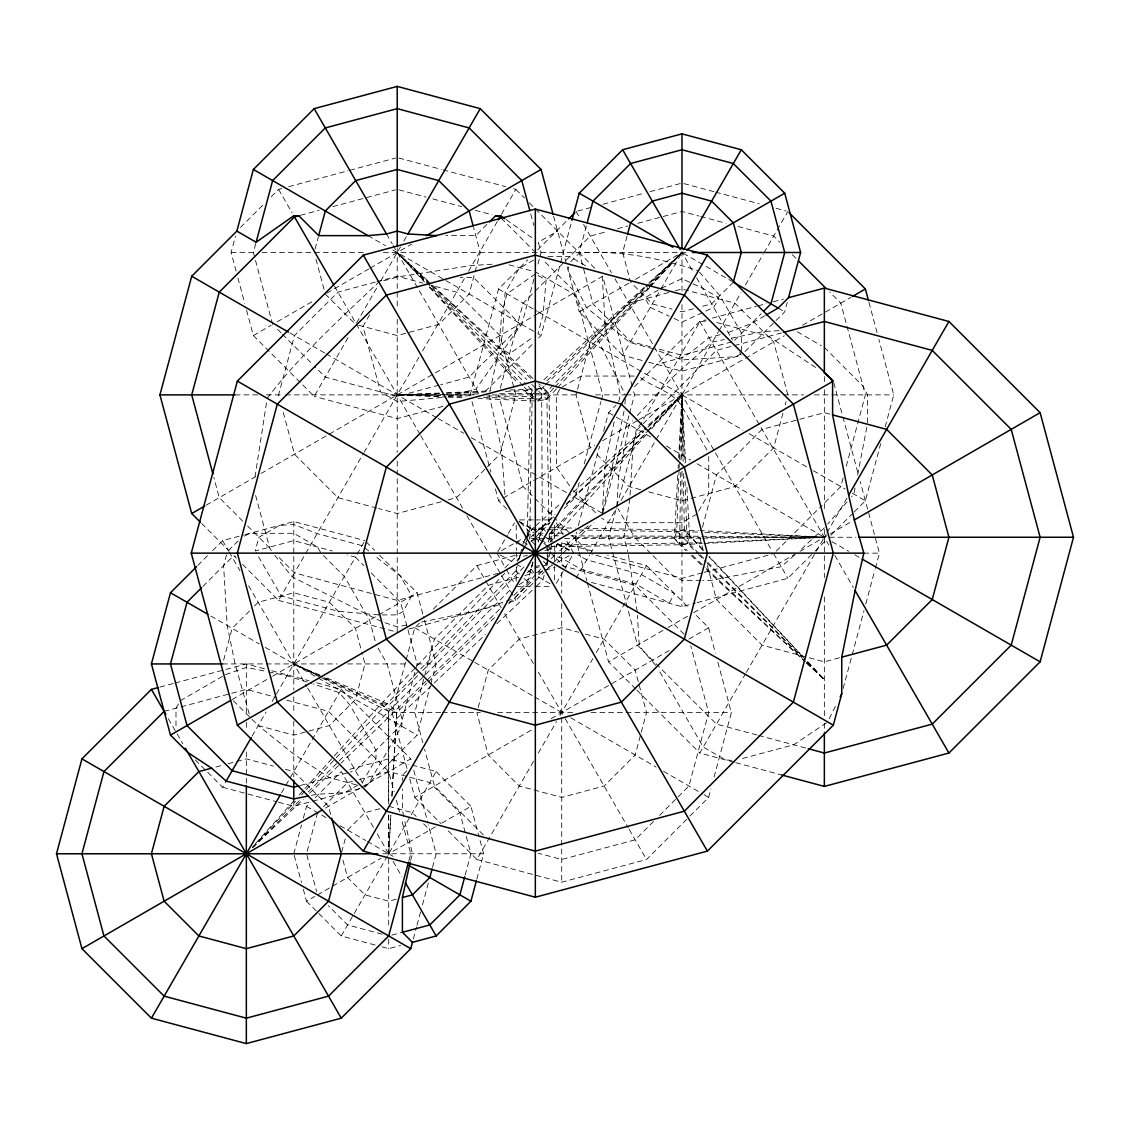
<?xml version="1.0" encoding="UTF-8"?>
<svg xmlns="http://www.w3.org/2000/svg" width="1130" height="1130" viewBox="0 0 1130 1130"><rect width="100%" height="100%" fill="white"/><g stroke="black" fill="none" stroke-linecap="round" stroke-linejoin="round"><path stroke-width="0.75" stroke-dasharray="5 3.75" d="M516.198 581.216L516.339 565.805M554.35 538.756L554.477 525.055M547.259 558.785L547.188 563.912L548.544 551.906M547.273 557.09L547.344 551.963M547.372 550.254L547.428 545.14L646.869 434.075M680.74 472.467L679.61 544.773L686.009 550.734M680.938 460.122L681.969 394.879L644.086 428.793M527.498 538.318L529.871 529.462L532.258 390.5L527.357 385.471M527.23 534.561L530.281 396.531L532.258 390.5L504.206 391.404M679.059 469.995L676.701 531.128L674.426 538.346L679.61 544.773L702.281 543.601M679.13 468.244L679.398 461.266M679.469 459.514L681.969 394.879L644.75 429.923M677.732 475.363L674.426 538.346L687.238 550.423M678.113 468.357L678.297 464.868M678.664 457.862L681.969 394.879L645.089 429.88M377.279 833.982L388.706 853.772L390.825 815.295L388.706 853.772L435.827 826.567M391.884 796.057L396.757 712.465L426.914 683.198M391.983 796.198L396.757 712.465L389.384 704.583L326.189 677.718M602.276 513.274L605.299 462.862L614.777 418.849M616.895 506.198L618.689 476.253L629.269 424.626L632.715 420.756M624.961 404.088L625.271 398.904M630.074 495.053L633.012 446.011L636.529 428.821L640.936 423.736L699.866 321.669L706.815 320.892M551.468 543.05L550.988 549.731L546.284 567.302M551.595 541.383L551.963 529.476M324.028 677.661L381.304 703.665L388.706 711.392L388.452 800.944M255.013 476.987L266.652 401.729M629.862 498.556L623.873 537.259L627.701 551.553M857.614 475.109L867.077 425.911M624.057 410.953L602.389 513.331L572.161 495.886M855.057 487.991L853.814 494.093L851.54 496.72M489.798 391.531L502.596 334.042L505.068 292.741L519.094 268.46L533.77 259.985M618.746 401.729L620.342 394.879L605.299 326.895L602.276 276.497L601.315 274.83M552.259 517.964L542.089 527.625L539.137 538.954L542.697 542.188M236.114 271.144L231.113 252.499L235.52 236.043M272.641 324.437L253.374 252.499L256.115 242.23M226.551 554.703L223.599 565.692L227.187 625.483L235.068 663.932L249.363 714.414M315.072 249.123L318.236 237.314M293.786 853.772L301.512 824.957M303.334 818.177L306.513 806.312L310.227 802.583M317.516 812.668L306.513 853.772L316.64 891.584M341.698 852.077L345.794 836.822M470.179 394.879L498.556 288.983L527.767 259.787M407.04 768.555L392.039 712.564L405.684 661.657M406.136 659.962L414.767 627.729L419.739 622.757M371.304 573.009L400.571 602.276L417.097 663.932L400.571 725.587L355.442 770.716L350.441 772.058M500.322 388.282L523.134 303.179L590.27 236.043L607.248 231.495M533.967 278.983L521.792 324.437L469.148 377.081L440.714 384.709M537.979 264.039L541.072 252.499L538.318 242.23L557.584 231.099M307.685 687.986L364.976 787.229L417.097 735.122L430.262 685.966M430.714 684.272L436.166 663.932L423.453 616.471M538.586 338.04L541.072 335.554L560.141 264.363M560.593 262.669L571.498 222.003M408.933 860.481L410.741 853.772L401.291 818.544M410.628 860.552L412.436 853.772L404.06 818.261M586.329 225.986L579.224 252.499L582.769 265.762M413.354 938.917L416.546 926.995M416.998 925.286L420.657 911.67M422.479 904.862L428.411 882.714M432.522 867.388L436.166 853.772L428.411 824.815M478.23 707.479L488.245 670.147L519.292 639.1L561.709 627.729L578.673 632.277M336.288 757.707L380.655 710.304L515.887 570.721L517.173 565.904M518.84 559.689L520.167 554.774M520.309 554.209L523.713 541.51L516.354 542.174L516.354 550.607M534.363 527.032L531.764 529.363L529.264 538.685L535.987 545.719M513.811 595.383L527.639 581.865L532.781 562.669M538.304 542.075L539.589 537.259L537.894 534.843M627.065 236.029L622.644 252.499L630.596 282.161L652.307 303.885L672.082 309.182M548.262 542.033L549.929 535.832L681.969 394.879L685.599 462.905M544.137 575.283L542.838 580.156L535.182 587.416M465.179 875.143L470.913 853.772L465.617 834.039M592.247 551.087L561.709 542.894L556.991 544.166L553.813 556.017L561.709 558.135L581.216 569.393L635.893 584.055L669.087 603.208L674.582 593.674L641.402 574.52L586.71 559.873L577.882 554.774M579.252 482.468L575.184 497.638L561.624 511.198M584.21 463.936L600.92 401.616M601.372 399.935L602.714 394.879L575.184 292.133L543.12 260.07M476.818 879.197L483.626 853.772L479.544 838.517M578.8 550.72L575.184 537.259L576.54 532.202M578.348 525.464L599.55 446.35M603.604 431.194L608.562 412.676L615.991 405.246M602.714 513.529L629.085 415.134M629.537 413.439L634.509 394.879L632.687 388.099M703.369 550.72L699.767 537.259L700.671 533.883M702.479 527.159L716.462 474.967L762.058 429.372L824.349 412.676L830.974 414.456M776.028 320.51L784.714 311.824L787.243 302.416M782.977 413.086L773.669 447.833L734.91 486.592L681.969 500.774L647.222 491.465M785.195 404.808L786.085 401.503M690.006 816.03L708.637 797.399L710.911 788.909M714.089 777.03L731.364 712.564L717.734 661.657M843.079 478.089L840.805 486.592L823.403 503.994M846.271 466.21L865.382 394.879L840.805 303.179L829.618 291.992M854.308 511.848L865.382 500.774L880.694 443.624M885.2 426.815L893.745 394.879L878.886 339.41M843.135 688.537L851.752 656.375M852.204 654.694L863.998 610.68M865.806 603.914L874.874 570.057M875.326 568.362L879.408 553.135L860.241 481.592M532.866 562.401L531.538 567.317L527.978 564.082M532.936 562.203L531.538 567.317L539.363 565.607M519.687 556.539L521.707 551.977M522.385 550.451L527.103 539.801M517.596 561.412L519.461 557.387L527.399 555.268M544.872 550.578L551.214 548.883L552.457 546.2M526.326 536.623L523.487 542.358L525.323 539.476M527.032 535.196L529.871 529.462M829.208 718.751L836.271 704.611M521.283 553.559L523.67 549.095M524.475 547.612L526.863 543.149M246.552 310.129L253.374 335.554L314.168 396.362L349.608 334.96M356.557 322.926L377.321 286.964M380.782 280.974L400.514 246.806M403.805 241.1L407.916 233.966M369.651 314.832L362.984 326.386L380.542 391.884L397.223 401.517L441.887 397.534M242.597 564.393L278.573 600.383L363.196 453.808M364.072 452.297L419.032 357.108M422.521 351.063L465.221 277.09M468.526 271.37L499.107 218.415M501.48 214.276L515.859 189.374L512.469 188.47M195.306 759.939L222.61 787.229L226.155 781.07M252.117 736.11L266.03 711.999M272.104 701.49L355.442 557.147L347.108 554.915M357.108 554.279L364.256 541.877M281.483 792.879L341.246 689.371L315.821 682.548M362.292 782.582L375.993 758.852L375.993 750.165L349.933 705.035L339.297 692.747L313.208 683.918M497.85 551.624L507.441 535.013M508.316 533.501L514.418 522.936M642.179 360.484L622.644 355.258L660.019 290.523M660.88 289.04L681.969 252.499L731.83 281.299M375.146 945.047L341.246 935.965L436.166 771.564L412.436 765.208M556.257 583.334L564.11 569.746M564.986 568.235L573.701 553.135L564.986 538.035M576.074 578.292L589.549 554.943M590.27 553.714L616.698 507.949M621.09 500.322L718.539 331.556M719.033 330.68L741.082 292.501M745.489 284.873L763.103 254.349M763.979 252.823L787.864 211.465M448.313 830.931L476.874 859.492L534.01 760.547M538.332 753.046L556.511 721.562M559.971 715.558L592.869 658.592M596.329 652.589L646.544 565.636L607.516 555.169M698.594 511.156L708.736 493.598L708.736 456.548M734.119 762.241L699.767 753.032L745.39 674.003M746.266 672.477L826.101 534.207M826.976 532.682L846.963 498.076M526.241 538.035L531.764 529.363L536.92 528.501M267.189 398.311C299.648 355.413 339.946 319.027 378.832 282.062L399.031 276.723L471.945 265.437L495.703 264.01M846.992 501.974L827.739 523.995M535.337 574.845L514.687 598.349L478.527 610.384L421.561 622.051M637.306 415.572L672.096 377.787L711.716 342.178L724.358 339.579M651.558 428.849L681.969 394.879L684.385 463.018M255.719 843.319L294.45 800.252M299.153 795.026L303.843 789.813M305.015 788.5L333.195 757.171M334.367 755.871L381.304 703.665L504.799 573.221M556.483 388.875L546.92 399.271L537.555 401.108L477.905 398.466M557.683 387.576L649.708 287.571M650.894 286.271L681.969 252.499L693.693 272.824M538.643 571.272L540.86 568.899M824.349 527.851L799.517 550.818M252.329 847.359L295.509 801.255M301.498 794.842L305.1 791M306.301 789.729L335.087 758.979M553.742 388.113L548.912 393.226L546.92 399.271L548.968 523.981M554.957 386.827L648.097 288.32M649.312 287.048L681.969 252.499L632.066 281.314M516.904 560.423L519.334 557.867M549.279 534.109L646.671 431.928M647.886 430.643L681.969 394.879L683.127 461.436M537.555 401.108L647.702 287.769M648.917 286.512L681.969 252.499L645.837 285.819M417.676 675.655L389.384 704.583L381.304 703.665M422.592 670.627L525.916 564.972M240.535 227.427L263.841 204.106M271.214 196.747L278.573 189.374L281.963 188.47M486.931 224.446L475.744 235.633L445.813 235.633M197.792 565.452L207.708 555.522M212.68 550.564L222.61 540.634L243.529 535.027M228.401 550.663L239.165 539.9M537.682 249.871L567.401 220.138M202.863 586.428L232.144 557.147L235.478 556.257M570.805 261.567L579.351 253.007C619.791 250.196 660.075 258.05 698.34 270.819M249.518 610.963L232.144 628.337L222.61 663.932L337.192 663.932M254.476 606.005L258.205 602.276L293.786 592.741L329.381 602.276L355.442 628.337L361.346 650.372M485.236 391.39L533.628 342.997M733.342 282.161L711.632 303.885L700.091 306.964M634.552 386.686L699.767 321.485L705.629 319.903M433.397 609.098L476.874 565.636L516.071 555.127M504.898 567.924L517.328 555.494M522.159 550.649L524.631 548.191M530.789 542.019L534.49 538.318M535.733 537.089L549.448 523.374M734.514 340.314L761.097 313.73M745.009 351.529L774.799 321.753M252.527 847.571L300.806 799.291M308.236 791.862L337.955 762.157M339.184 760.914L511.269 588.829M527.371 572.726L531.086 569.011L540.606 566.469M545.324 564.251L547.584 561.991M315.199 797.625L341.246 771.564L373.762 827.895M509.079 602.205L515.859 600.383L534.434 581.809M535.677 580.566L544.349 571.893M545.592 570.664L551.779 564.463M553.022 563.234L561.681 554.562M562.924 553.319L593.886 522.357M323.533 806.651L347.602 782.582L352.546 781.254M347.602 830.042L364.976 812.668L380.231 808.572M406.871 770.773L402.407 775.237L402.407 780.449M776.155 551.228L822.16 505.237M697.097 602.615L787.864 578.292L813.699 552.457M814.928 551.214L826.002 540.14M830.931 535.225L853.079 513.077M653.507 821.482L635.173 839.816L561.709 859.492L538.332 853.235M659.623 815.366L688.947 786.028L708.637 712.564L690.741 645.781M476.874 859.492L561.709 882.219L646.544 859.492L688.763 817.273M425.77 681.348L341.232 762.976M427.027 680.119L499.969 608.886M544.166 386.192L541.637 388.649L535.394 389.878M545.437 384.963L645.301 288.079M646.572 286.851L681.969 252.499L646.275 286.399M428.171 681.969L497.285 614.875M508.585 603.9L533.713 579.506M538.742 574.633L542.513 570.961M252.654 847.712L303.264 799.291M309.592 793.246L339.961 764.191M534.109 392.901L530.281 396.531L486.507 395.994M535.38 391.7L541.75 385.641M546.849 380.796L645.004 287.599M566.243 504.7L643.818 431.081M396.107 719.118L485.42 634.537M496.903 623.661L533.911 588.617M534.391 533.854L529.264 538.685L544.999 538.643M535.677 532.64L554.929 514.517M566.469 503.641L643.464 431.137M551.101 558.658L554.675 555.339M543.883 379.793L644.538 287.006M535.677 525.86L560.494 503.641M573.56 491.945L642.786 429.965M559.647 550.847L588.236 525.733M826.538 722.776L793.641 744.811L740.023 759.176M535.323 273.94L506.989 293.856L501.875 312.925L498.796 347.433L509.602 353.676L533.685 336.74M538.29 529.476L554.519 519.913M519.108 584.62L533.869 575.919M253.374 335.554L271.158 325.285M277.147 321.824L314.762 300.114M326.796 293.164L368.747 268.94M370.245 268.078L411.843 244.066M206.211 505.166L255.352 476.789M261.087 473.484L537.372 313.956M537.908 313.646L602.714 276.228L632.235 386.404M622.644 355.258L579.224 311.824L630.596 282.161M658.479 289.93L645.724 297.289L645.315 298.814L650.273 307.402L669.285 316.231M764.713 315.807L751.252 323.576L728.172 332.531M740.574 354.015L735.969 356.685L681.969 359.919L654.892 349.41M507.017 509.235L498.556 500.774L594.846 445.178M602.488 440.771L638.069 420.219M639.17 419.583L784.347 335.765M802.667 325.2L850.918 297.331M222.469 676.376L180.334 700.685L175.998 708.213L175.998 728.553M232.144 699.527L271.355 676.884M272.613 676.164L417.097 592.741L423.001 614.777M516.354 542.174L523.656 537.965M525.111 537.117L533.883 532.061M538.261 573.376L542.64 570.834M548.488 567.472L554.322 564.096L554.477 581.216M696.913 514.079L681.969 522.71L608.166 522.71L601.683 518.147M357.956 785.082L344.918 792.61L316.541 794.305L310.044 795.647M325.482 808.063L360.131 788.062M361.628 787.2L410.741 758.852L411.588 762.03M364.312 786.07L368.663 783.542L401.743 726.251L402.125 719.768L387.166 663.932L377.081 646.445M635.682 688.947L608.562 661.827L666.446 628.421M667.957 627.545L687.662 616.175M693.679 612.7L796.947 553.079L781.183 566.723L711.307 580.326L702.676 580.326M800.026 551.299L851.695 521.467M409.766 778.725L414.767 797.399L533.219 729.005M551.214 718.624L669.525 650.315M688.947 639.1L708.637 627.729L694.046 613.138M303.334 889.352L306.513 901.217L314.762 896.457M317.516 894.861L381.093 858.164M441.844 823.092L470.913 806.312L479.078 836.822M501.452 550.607L513.373 543.855M557.302 562.415L573.701 553.135M244.348 536.1L249.97 533.303L293.786 533.303L317.488 546.977L321.033 553.135M661.304 288.291L681.969 278.7L702.634 288.291L718.214 297.289L718.624 298.814L713.666 307.402L681.969 322.121L670.881 316.965M225.477 674.638L246.34 667.406L266.849 671.517M288.743 186.662L348.068 170.757M349.763 170.305L395.528 158.045M300.509 215.293L319.169 210.293M332.743 206.649L395.528 189.84M577.755 211.028L592.883 206.974M602.968 204.262L643.309 193.456M650.033 191.648L681.969 183.102L713.906 191.648M375.188 282.133L337.898 292.133L294.464 335.554L278.573 394.879L279.477 398.269M376.883 281.681L397.223 276.228L422.719 283.065M617.432 228.769L627.63 226.028M637.814 223.302L681.969 211.465L698.947 216.028M668.734 292.529L629.029 303.179L590.27 341.938L576.074 394.879L590.27 447.833M675.302 290.777L681.969 288.983L734.91 303.179L773.669 341.938L787.864 394.879M693.509 308.744L681.969 311.824L678.678 310.948M439.033 385.146L397.223 396.362L325.299 377.081L314.267 366.064M712.394 318.095L756.366 306.315M758.06 305.863L766.521 303.589M773.287 301.781L783.429 299.069M448.554 396.362L476.027 388.988L520.478 325.751L518.67 322.629L473.569 277.528L460.221 277.528M442.988 406.348L397.223 418.609L314.168 396.362M720.22 334.664L709.103 337.644L689.809 353.153L681.969 357.673L656.827 364.411M731.675 341.938L681.969 355.258L657.109 348.591M781.593 332.94L716.462 350.385L637.475 429.372L608.562 537.259L637.475 645.145L716.462 724.118L756.916 734.966M245.139 534.589L293.786 521.552L364.976 540.634M441.293 501.72L397.223 513.529L378.578 508.528M448.073 499.898L456.548 497.638L499.969 454.204L515.859 394.879L499.969 335.554L456.548 292.133L431.123 285.311M534.829 538.53L539.589 537.259M498.288 573.306L397.223 600.383L294.464 572.854L277.147 555.536M542.202 566.031L549.9 564.491M518.289 577.261L488.245 585.312L434.457 639.1L414.767 712.564L422.832 742.622M524.97 575.467L533.318 573.235M534.984 572.783L543.332 570.551M545.013 570.099L555.028 567.415M159.895 687.096L173.455 683.466M175.15 683L246.34 663.932L264.971 668.932M409.074 629L502.285 604.013M164.133 711.392L246.34 689.371L274.858 697.012M702.352 572.825L681.969 578.292L591.965 554.166M704.047 572.373L771.974 554.166M591.301 582.374L681.969 606.669L695.416 603.067M215.83 767.03L222.61 765.208M228.133 763.725L246.34 758.852L273.446 766.112M349.721 769.29L388.706 758.852L409.046 764.304M300.453 785.449L348.774 772.496M359.114 779.488L388.706 771.564L429.81 782.582L459.896 812.668L465.179 832.4M839.491 657.773L824.349 661.827L762.058 645.145L716.462 599.55L706.985 564.195M278.531 802.215L293.786 806.312L310.835 801.735M312.544 801.283L359.962 788.571M396.319 899.183L388.706 901.217L364.976 894.861L347.602 877.502L342.616 858.856M391.757 935.146L402.407 932.292M381.926 946.869L388.706 948.677L400.571 945.499M531.312 540.663L539.137 538.954L542.329 526.82L541.637 388.649L537.809 385.033M731.138 338.195L763.343 331.599L779.192 330.652M406.645 625.017L397.223 626.839L381.658 621.641L292.133 576.879L273.05 553.135M538.643 528.204L547.358 527.696M704.018 543.502L824.349 537.259L696.716 463.568M701.306 542.753L554.42 545.056M708.341 542.442L824.349 537.259L700.077 530.591M439.485 393.056L397.223 394.879L446.336 397.068M446.534 392.746L490.561 390.853M509.941 390.02L541.637 388.649L548.912 393.226L551.723 518.995M439.316 393.508L397.223 394.879L441.251 396.164M446.322 393.282L484.911 392.025M551.172 546.68L679.61 544.773L687.238 543.375L697.21 553.29M444.839 394.356L397.223 394.879L440.983 395.429M446.604 394.342L480.123 393.975M499.517 393.763L548.912 393.226L538.629 383.677M700.883 538.148L564.237 538.6M702.648 538.148L824.349 537.259L701.306 532.159M546.75 538.643L555.494 538.615M231.113 252.499L253.374 252.499M262.047 252.499L366.078 252.499M383.381 252.499L687.21 252.499M547.994 256.595L569.718 256.595L587.769 267.019M634.255 376.05L581.117 376.05L560.635 387.873L556.596 394.879L556.596 467.269L570.198 486.62M235.139 394.879L257.725 394.879M266.412 394.879L283.814 394.879M285.551 394.879L441.364 394.879M442.579 394.879L475.32 394.879M492.2 394.879L578.405 394.879M595.496 394.879L625.384 394.879L576.554 297.218L572.825 293.489L535.337 271.85M626.147 394.879L803.713 394.879M814.292 394.879L893.745 394.879M519.645 519.913L533.6 519.913M535.337 519.913L551.03 519.913M539.646 533.176L542.993 533.176M549.674 533.176L564.703 533.176M575.184 537.259L699.767 537.259M706.744 537.259L855.933 537.259M863.843 553.135L879.408 553.135M700.953 580.326L681.969 580.326L673.212 575.947L651.996 554.731M516.156 586.357L533.6 586.357M535.337 586.357L552.782 586.357M382.081 614.904L397.223 614.904L403.057 611.528L411.744 595.835L400.204 575.848L374.242 555.423M347.616 663.932L408.41 663.932M417.097 663.932L436.166 663.932M392.039 712.564L440.644 712.564M442.367 712.564L480.335 712.564M497.652 712.564L573.828 712.564M591.131 712.564L731.364 712.564M382.943 853.772L483.626 853.772M558.644 535.846L549.929 535.832L550.451 542.781M570.862 535.874L700.021 536.256M701.772 536.27L824.349 537.259M531.764 529.363L536.99 529.433M538.742 529.447L550.96 529.603M552.711 529.631L568.432 529.815M578.899 529.942L699.541 532.075M447.989 395.514L470.758 395.797M549.109 527.724L575.452 528.12M584.224 528.247L698.326 530.493M448.299 396.376L465.913 396.898M483.513 397.407L546.92 399.271L538.12 390.641M448.087 397.139L463.879 397.845M731.873 760.335L725.601 759.953L703.227 747.029L658.578 669.695M378.72 614.904L338.407 611.302L281.158 595.906L256.086 552.471M321.796 677.929L388.706 711.392L396.757 712.465L323.886 678.113M268.559 671.856L286.935 675.797L311.569 683.368M715.587 192.1L759.289 203.81M776.098 208.315L786.183 211.028M700.642 216.48L726.124 223.302M738.017 226.494L773.669 236.043L779.884 242.258M398.918 158.045L441.293 169.401M442.988 169.853L505.689 186.662M398.918 189.84L426.067 197.114M432.847 198.922L461.69 206.649M475.264 210.293L492.228 214.841M509.107 264.815L533.699 271.412M716.731 322.516L768.598 336.415L818.473 369.355M650.485 346.825L630.596 341.486L592.982 303.885L583.221 267.415M653.31 348.803L629.975 342.545L586.512 307.614L568.362 271.299L568.362 266.92M648.691 362.236L681.969 371.149L741.294 355.258L739.698 352.504M358.606 325.214L397.223 335.554L438.751 324.437L469.148 294.026L480.264 252.499L473.541 227.413M640.611 489.686L629.029 486.592L596.047 453.61M556.991 544.166L561.709 545.423L570.537 550.522M376.883 508.076L337.898 497.638L294.464 454.204L282.655 410.134M362.08 545.649L317.135 533.6L293.786 524.546L279.435 525.408L258.883 537.273L255.211 550.974L293.786 540.634L332.333 550.96M585.453 634.1L604.126 639.1L635.173 670.147L646.544 712.564L635.173 754.981L604.126 786.028L561.709 797.399L519.292 786.028L488.245 754.981L476.874 712.564M278.573 600.383L397.223 632.179L397.223 461.181M758.597 735.418L806.566 748.272M735.828 762.694L781.791 775.01M271.751 670.74L309.041 680.74M286.596 700.148L328.533 711.392L388.706 771.564L394.102 791.692M356.36 784.884L329.452 777.68L293.786 754.134L258.219 725.531M285.311 769.29L293.786 771.564L328.533 806.312L331.26 816.481M388.706 806.312L412.436 812.668L416.165 816.383M222.61 787.229L276.836 801.763M382.138 934.199L347.602 924.947L328.35 905.695M319.719 674.963L293.786 663.932L320.242 677.153M322.431 676.941L293.786 663.932L317.558 675.133M557.302 543.855L569.223 550.607M499.954 554.816L513.373 562.415M778.16 308.038L784.714 311.824M797.257 331.796L821.341 345.695M538.035 275.494L546.129 280.169L543.05 314.677L537.937 333.746L541.072 335.554M498.556 288.983L537.357 311.386M538.389 311.979L743.102 430.177M749.218 433.708L807.244 467.213M813.346 470.73L845.141 489.092M852.373 493.259L865.382 500.774M640.47 377.731C653.818 387.675 673 391.573 681.969 406.659L707.874 451.534M367.985 235.633L385.528 245.747M392.83 249.97L536.623 332.983M608.562 412.676L651.148 437.254M666.333 446.025L690.642 460.065M831.92 541.637L848.658 551.299M854.661 554.759L860.806 558.305M289.958 332.954L324.847 353.097M326.203 353.874L436.505 417.563M438.016 418.439L463.71 433.27M471.252 437.635L570.678 495.025M519.094 521.311L536.708 531.481M538.261 532.908L542.64 535.436M544.095 536.27L552.867 541.327M516.354 564.096L522.201 567.472M528.035 570.834L533.883 574.21M414.767 627.729L473.3 661.516M474.798 662.378L533.219 696.108M534.716 696.984L564.703 714.287M570.707 717.762L656.092 767.058M663.55 771.366L702.577 793.896M704.089 794.771L708.637 797.399M210.816 616.034L259.208 643.959M265.225 647.434L417.097 735.122M306.513 806.312L326.542 817.88M340.088 825.691L365.88 840.579M367.391 841.455L393.113 856.314M519.108 521.65L533.869 530.351M538.29 576.794L551.567 584.62M534.645 399.286L530.281 396.531L521.961 387.534M506.226 219.672L534.123 239.292M364.792 547.81L368.846 551.073M543.883 543.262L547.428 546.496M548.615 547.57L550.988 549.731L550.593 544.519M428.072 281.13L397.223 252.499L424.541 282.076M433.214 285.89L533.487 378.917M691.136 555.508L701.377 565.057M706.504 569.831L805.125 661.728M806.41 662.929L824.349 679.624L806.396 660.414L824.349 679.624L806.41 662.731M430.445 283.828L397.223 252.499L425.05 281.977M431.731 285.028L532.696 380.217M692.365 555.254L705.177 567.331M706.462 568.531L805.125 661.516M515.887 570.721L519.419 574.068M524.108 578.532L527.639 581.865M429.923 284.576L397.223 252.499L526.128 384.228M431.18 285.805L526.792 379.539M531.82 384.468L536.863 389.398M698.467 554.533L705.939 561.963M707.182 563.192L801.905 657.335M806.891 662.293L824.349 679.624L806.975 662.166M792.328 254.688L796.057 258.417M824.349 347.433L863.038 386.121L867.416 394.879L867.416 424.216M515.859 189.374L524.461 197.976M529.363 202.877L534.278 207.793M535.493 209.008L595.242 268.756M501.212 218.147L534.49 251.439M650.753 553.474L634.523 537.259L617.969 508.571M573.362 490.604L596.584 513.811M646.544 565.636L689.173 608.279M684.06 634.213L635.173 585.312L561.709 565.636L561.709 542.894M587.84 551.299L523.134 486.592L498.556 394.879M325.299 294.026L354.481 323.208M541.92 539.575L546.567 544.236M547.725 545.394L551.214 548.883M520.337 522.554L533.967 536.185M535.21 537.428L540.168 542.386M546.369 548.587L548.855 551.059M550.084 552.302L567.415 569.633M523.713 541.51L527.202 544.999M543.474 561.271L546.962 564.76M277.542 329.324L281.215 332.997M282.429 334.226L313.052 364.835M636.91 690.176L699.767 753.032M366.191 541.849L374.694 550.352M379.553 555.211L417.097 592.741M355.442 557.147L363.987 565.692M323.491 555.593L344.325 576.413L369.581 620.172L375.796 643.337M242.781 521.17L219.248 497.638L213.838 477.411M247.611 525.987L272.274 550.649M201.649 523.458L228.938 550.748M233.91 555.72L236.382 558.192M436.166 771.564L470.913 806.312M341.246 689.371L410.741 758.852M483.343 834.915L434.457 786.028L424.612 749.289M414.767 797.399L440.855 823.473M423.609 823.827L429.81 830.042M233.387 700.77L258.205 725.587L293.786 735.122L329.381 725.587L355.442 699.527L364.976 663.932L361.798 652.067M306.513 901.217L341.246 935.965M699.032 553.601L676.701 531.128L684.328 529.744L703.482 550.239M700.261 554.844L706.476 561.087M707.719 562.33L802.003 657.166M542.089 527.625L545.451 531.142M429.88 287.091L523.035 385.74M524.235 387.025L536.34 399.836M702.747 550.254L684.328 529.744L683.311 471.945M708.778 556.666L805.083 659.129L709.456 556.638M429.301 287.232L517.215 382.392M699.47 272.132L719.852 295.665L741.562 333.265L741.562 352.32M655.739 665.415L642.801 650.47L639.17 644.171L637.433 615.356M531.086 569.011L533.643 572.642M271.384 550.621L269.731 548.107L255.549 495.194M696.603 277.853L732.48 340.003M699.767 321.485L828.742 544.872M834.872 555.494L853.334 587.473M576.074 211.465L580.255 218.697M583.589 224.475L611.401 272.655M614.932 278.771L771.917 550.663M773.669 553.714L787.864 578.292M556.257 522.936L564.11 536.524M386.517 233.966L392.28 243.953M393.099 245.38L480.264 396.362M496.974 553.135L505.703 568.235M506.565 569.746L514.418 583.334M278.573 189.374L292.105 212.821M334.423 286.116L355.442 322.516M356.303 324.013L419.894 434.174M420.77 435.672L462.622 508.161M466.958 515.69L499.969 572.854M501.635 575.749L515.859 600.383M476.874 565.636L484.742 579.252M485.618 580.778L501.169 607.728M504.63 613.703L534.01 664.581M538.332 672.082L564.308 717.056M565.17 718.553L628.266 827.852M629.128 829.349L646.544 859.492M222.61 540.634L228.67 551.143M229.15 551.963L239.956 570.692M248.642 585.736L306.88 686.602M393.099 861.371L401.87 876.569M168.37 718.736L182.778 743.681M868.984 302.43L877.092 332.686M833.77 382.802L842.443 415.162M842.895 416.871L858.419 474.784M708.637 627.729L715.46 653.182M553.573 216.113L579.224 311.824M530.733 213.909L533.854 225.562M579.252 552.4L586.922 581.032M587.36 582.713L608.562 661.827M471.987 401.602L490.9 472.199M495.406 489.007L498.556 500.774M315.948 259.151L324.409 290.707M413.806 770.321L427.959 823.106M396.348 800.082L399.497 811.82M237.922 277.923L244.744 303.349M294.252 855.466L301.512 882.572M489.022 394.879L501.48 448.554L504.969 495.293M403.735 816.595L402.407 809.984L402.407 789.135M628.393 554.872L637.235 611.966M686.899 487.327L689.512 536.171L687.238 543.375L684.879 476.987M549.138 534.518L549.251 541.538M516.198 525.055L516.325 538.756M388.522 815.027L388.706 853.772M824.349 376.657L824.349 383.522M824.349 389.751L824.349 510.407M824.349 529.419L824.349 577.614M824.349 596.908L824.349 716.208M824.349 723.214L824.349 731.986M681.969 251.114L681.969 292.967M681.969 304.676L681.969 460.687M681.969 471.139L681.969 550.494M681.969 551.864L681.969 606.669M561.709 572.529L561.709 593.236M561.709 603.575L561.709 716.025M561.709 717.762L561.709 882.219M554.322 545.55L554.322 553.983M554.322 555.663L554.322 560.72M516.354 552.288L516.354 560.72M397.223 248.459L397.223 309.606M397.223 319.31L397.223 452.452M388.706 711.392L388.706 804.574M388.706 815.097L388.706 925.541M388.706 939.143L388.706 948.677M293.786 521.552L293.786 689.978M293.786 696.8L293.786 714.287M293.786 721.18L293.786 776.804M293.786 800.435L293.786 806.312M246.34 663.932L246.34 715.417M246.34 722.367L246.34 731.053M246.34 751.902L246.34 784.079"/><path stroke-width="1.5" d="M476.366 880.892L470.913 901.217L436.166 935.965L412.436 942.321L402.407 932.292L402.407 897.559L410.162 862.247M237.357 725.178L833.319 381.093L707.38 255.154L535.337 209.064L363.295 255.154L237.357 381.093L191.267 553.135L237.357 725.178L363.295 851.116L535.337 897.206L707.38 851.116L833.319 725.178L841.765 693.622L841.765 657.166L855.099 590.524L863.843 553.135L854.294 519.97L848.658 495.152L832.598 414.894L832.598 381.516L829.943 377.731L825.465 374.129M200.406 522.215L191.719 513.529L159.923 394.879L191.719 276.228L236.848 231.099L253.374 169.458L314.168 108.65L397.223 86.403L480.264 108.65L541.072 169.458L553.121 214.446M412.436 942.321L410.741 948.677L341.246 1018.172L246.34 1043.597L151.42 1018.172L81.939 948.677L56.5 853.772L81.939 758.852L151.42 689.371L158.2 687.548M236.848 231.099L256.115 242.23L272.641 180.574L325.299 127.93L397.223 108.65L469.148 127.93L521.792 180.574L529.829 210.576M308.419 795.972L293.786 798.966L226.155 781.07L211.593 768.16L187.863 752.495L170.489 735.122L151.42 663.932L170.489 592.741L196.549 566.695M437.013 235.633L407.916 233.966L397.223 231.099L386.517 233.966L367.985 235.633L318.688 235.633L325.299 210.985L355.696 180.574L397.223 169.458L438.751 180.574L469.148 210.985L473.103 225.774M571.95 220.308L579.224 193.188L622.644 149.753L681.969 133.863L741.294 149.753L784.714 193.188L800.619 252.499L788.5 297.699L778.16 308.038L766.211 314.945M408.481 862.148L388.706 935.965L328.533 996.137L246.34 1018.172L164.133 996.137L103.96 935.965L81.939 853.772L103.96 771.564L164.133 711.392M587.205 222.681L592.982 201.126L630.596 163.525L681.969 149.753L733.342 163.525L770.957 201.126L784.714 252.499L770.957 303.885L763.569 311.273M432.084 869.027L429.81 877.502L412.436 894.861L402.407 897.559M627.503 234.376L630.596 222.85L652.307 201.126L681.969 193.188L711.632 201.126L733.342 222.85L741.294 252.499L733.342 282.161L778.16 308.038M464.741 876.781L459.896 894.861L429.81 924.947L402.407 932.292M781.791 775.01L824.349 786.409L948.918 753.032L1040.123 661.827L1073.5 537.259L1040.123 412.676L948.918 321.485L824.349 288.094L788.5 297.699M840.197 696.758L841.765 693.622M407.916 233.966L480.264 108.65M498.217 219.94L500.647 215.745L504.827 218.697M226.155 781.07L251.256 737.622M151.42 1018.172L280.339 794.87M683.707 249.49L741.294 149.753M363.295 851.116L707.38 255.154M848.658 495.152L948.918 321.485M489.417 221.96L495.632 215.745L500.647 215.745M568.644 218.909L574.845 212.708M201.649 587.642L187.015 602.276L170.489 663.932L187.015 725.587L232.144 770.716L293.786 787.229L298.885 785.873M256.115 242.23L293.8 215.745L298.814 215.745L318.688 235.633M426.448 235.633L541.072 169.458M191.719 513.529L204.756 506M686.503 249.885L784.714 193.188M852.373 296.498L865.382 288.983L868.532 300.75M170.489 735.122L230.633 700.388M81.939 948.677L322.446 809.829M854.294 519.97L1040.123 412.676M298.814 215.745L294.464 216.918L219.248 292.133L191.719 394.879L212.934 474.049M783.796 332.347L824.349 321.485L932.236 350.385L1011.209 429.372L1040.123 537.259L1011.209 645.145L932.236 724.118L824.349 753.032L808.19 748.696M211.593 768.16L198.88 771.564L164.133 806.312L151.42 853.772L164.133 901.217L198.88 935.965L246.34 948.677L293.786 935.965L328.533 901.217L341.246 853.772L331.712 818.177M841.765 657.166L886.626 645.145L932.236 599.55L948.918 537.259L932.236 474.967L886.626 429.372L832.598 414.894M692.436 252.499L800.619 252.499M159.923 394.879L234.899 394.879M858.927 537.259L1073.5 537.259M191.267 553.135L863.843 553.135M151.42 663.932L222.61 663.932M56.5 853.772L377.731 853.772M495.632 215.745L499.969 216.918M579.224 193.188L672.901 247.272M253.374 169.458L367.985 235.633M862.232 559.138L1040.123 661.827M191.719 276.228L288.447 332.079M237.357 381.093L833.319 725.178M170.489 592.741L207.849 614.31M409.258 865.637L470.913 901.217M81.939 758.852L410.741 948.677M789.093 212.708L865.382 288.983M798.543 260.903L825.889 288.263M622.644 149.753L680.218 249.49M855.099 590.524L948.918 753.032M314.168 108.65L386.517 233.966M363.295 255.154L707.38 851.116M293.8 215.745L333.548 284.605M405.388 882.657L436.166 935.965M151.42 689.371L165.828 714.33M185.32 748.088L341.246 1018.172M824.349 288.094L824.349 373.225M824.349 732.918L824.349 786.409M681.969 133.863L681.969 249.01M535.337 209.064L535.337 897.206M397.223 86.403L397.223 246.721M293.786 780.265L293.786 798.966M246.34 785.76L246.34 1043.597M277.288 404.145L237.357 553.135L277.288 702.125L386.347 811.185L535.337 851.116L684.328 811.185L793.387 702.125L833.319 553.135L793.387 404.145L684.328 295.085L535.337 255.154L386.347 295.085L277.288 404.145M386.347 467.114L363.295 553.135L386.347 639.156L449.316 702.125L535.337 725.178L621.359 702.125L684.328 639.156L707.38 553.135L684.328 467.114L621.359 404.145L535.337 381.093L449.316 404.145L386.347 467.114"/></g></svg>
